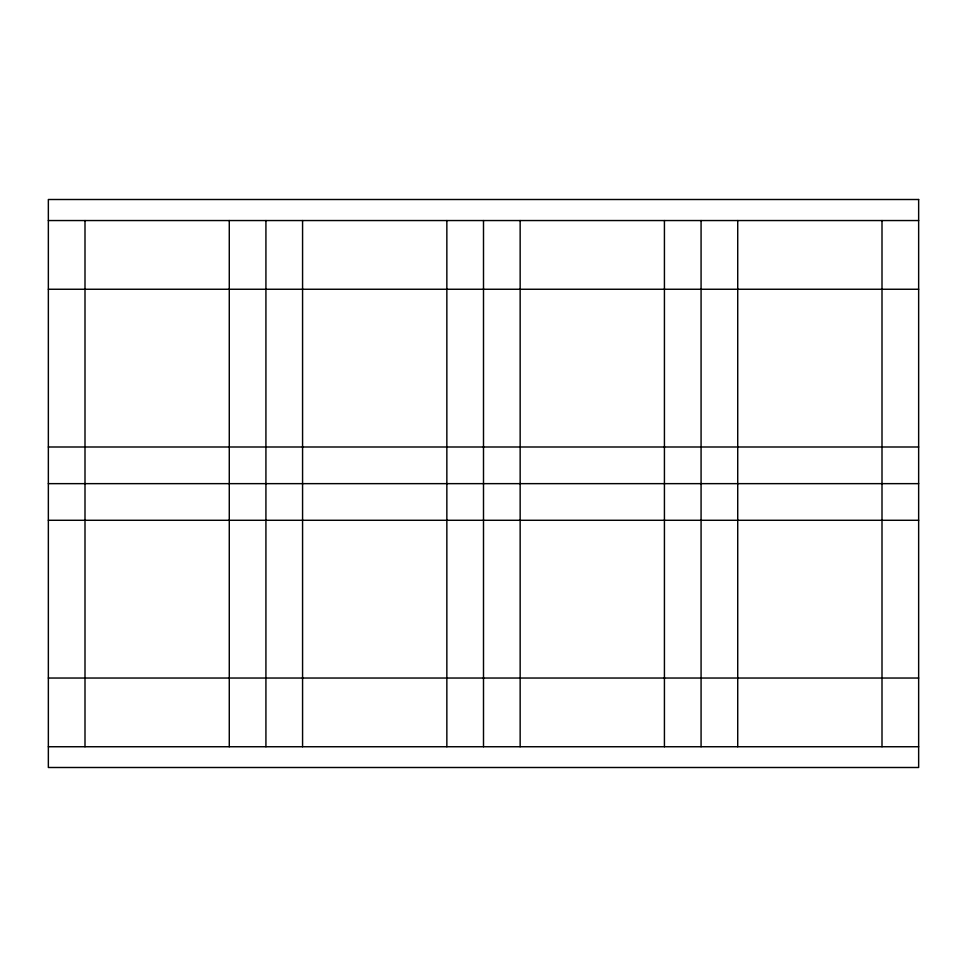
<?xml version="1.0" encoding="UTF-8"?>
<svg xmlns="http://www.w3.org/2000/svg" width="967" height="967" viewBox="0 0 967 967"><rect width="100%" height="100%" fill="white"/><g stroke="black" fill="none" stroke-linecap="round" stroke-linejoin="round"><path stroke-width="1.45" d="M48.35 220.549L918.65 220.549M48.35 289.254L918.65 289.254M48.35 446.996L918.65 446.996M48.35 483.645L918.65 483.645M48.35 520.282L918.65 520.282M48.35 678.036L918.65 678.036M48.35 746.742L918.65 746.742M882.001 220.549L882.001 746.742M737.724 220.549L737.724 746.742M701.075 220.549L701.075 746.742M664.426 220.549L664.426 746.742M520.149 220.549L520.149 746.742M483.5 220.549L483.5 746.742M446.851 220.549L446.851 746.742M302.574 220.549L302.574 746.742M265.925 220.549L265.925 746.742M229.276 220.549L229.276 746.742M84.999 220.549L84.999 746.742M918.65 199.504L48.35 199.504L48.35 767.496L918.65 767.496L918.65 199.504"/></g></svg>
